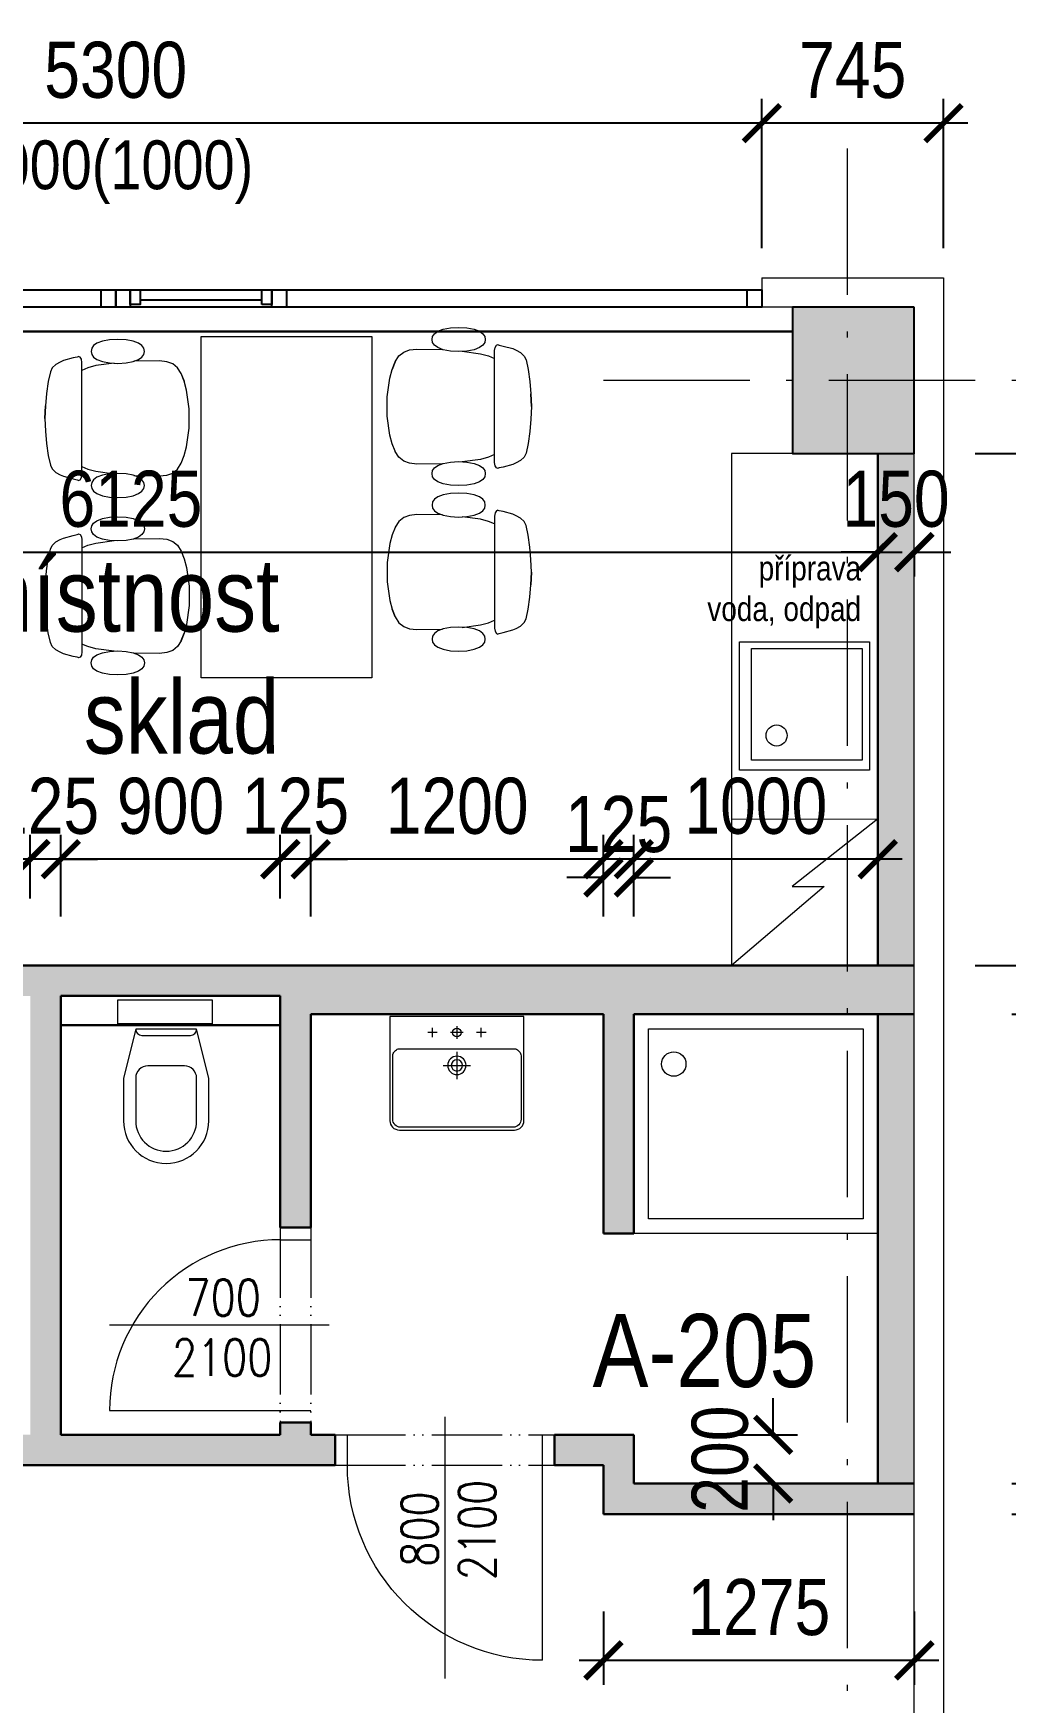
# Model space of a CAD drawing. Header units: millimetres. Extents: x 325046 to 1268204, y 1875583 to 2761998.
# Drawn here: x 1105972 to 1109959, y 2585519 to 2592365 of the extents above; entities that cross this region are included whole.
import ezdxf

# ---------------------------------------------------------------- set-up
doc = ezdxf.new("R2010")
doc.units = ezdxf.units.MM
doc.header["$LTSCALE"] = 100
doc.header["$PDMODE"] = 65
doc.linetypes.add('ACAD_ISO05W100', pattern=[33, 24, -3, 0, -3, 0, -3])
doc.linetypes.add('ACAD_ISO10W100', pattern=[18.5, 12, -3, 0.5, -3])
for name, color, linetype, lineweight, true_color in [('DVEŘE - POPIS', 7, 'Continuous', 5, 0x008a22), ('INTERIÉR', 7, 'Continuous', 5, 0xa65930), ('otvory', 7, 'Continuous', 20, 0xb30000), ('PŘÍČKY - SDK', 7, 'Continuous', 30, 0x6a1174), ('SANITA  - NOVÁ', 7, 'Continuous', 13, 0x3f3fde)]:
    doc.layers.add(name, color=color, linetype=linetype, lineweight=lineweight, true_color=true_color)
for name, color, linetype in [('FASÁDY - okna - PŮDORYS', 8, 'Continuous'), ('kóty 100', 5, 'Continuous'), ('OKNA - RASTR', 5, 'Continuous'), ('ČÍSLO MÍSTNOSTI', 4, 'Continuous'), ('ŽB- SLOUPY', 3, 'Continuous')]:
    doc.layers.add(name, color=color, linetype=linetype)
for name, color, linetype, lineweight in [('Objekty - osy', 5, 'ACAD_ISO10W100', 20), ('OBVODOVÝ PLÁŠŤ', 2, 'Continuous', 9), ('ŽB - Šraf-prefa', 253, 'Continuous', 13)]:
    doc.layers.add(name, color=color, linetype=linetype, lineweight=lineweight)
doc.layers.add('POPIS MÍSTNOSTÍ', color=7, linetype='Continuous', true_color=0x072bf2)
doc.layers.add('ŠRAF - SDK', color=7, linetype='Continuous', true_color=0xfbe0ee)
doc.styles.add('ARIAL NARROW', font='ARIALN.TTF')
doc.styles.add('FSIMPLEX', font='simplex.shx')
doc.dimstyles.new('100', dxfattribs={"dimscale": 100, "dimtxt": 2.3, "dimasz": 1.5, "dimexe": 1, "dimexo": 4, "dimgap": 1, "dimtad": 1, "dimdec": 0, "dimzin": 0, "dimdsep": 46, "dimtxsty": 'ARIAL NARROW', "dimblk": 'ARCHTICK', "dimcen": 4, "dimdle": 1, "dimclrd": 256, "dimclre": 256, "dimclrt": 7, "dimadec": 0, "dimazin": 0, "dimtfac": 1, "dimtdec": 0, "dimtix": 1, "dimtofl": 0, "dimtmove": 0, "dimatfit": 2, "dimldrblk": 'OBLIQUE', "dimfxl": 1, "dimtolj": 1, "dimtzin": 0, "dimlwd": -1, "dimlwe": -1, "dimarcsym": 1})

# ---------------------------------------------------------------- blocks, each defined once
blk = doc.blocks.new('VI_2D_01_XX__FCPLA1112701903018')
for p, q in [((0.1136, 0.2183), (0.1041, 0.2015)), ((0.1282, 0.2336), (0.1136, 0.2183)), ((0.1439, 0.2413), (0.1282, 0.2336)), ((0.1839, 0.2504), (0.1439, 0.2413)), ((0.2327, 0.2571), (0.1839, 0.2504)), ((0.2834, 0.2611), (0.2327, 0.2571)), ((0.3354, 0.2637), (0.2834, 0.2611)), ((0.3354, 0.2638), (0.2838, 0.2612)), ((0.3354, 0.2637), (0.2838, 0.2612)), ((0.387, 0.2612), (0.3354, 0.2638)), ((0.3354, 0.2638), (0.3873, 0.2611)), ((0.3873, 0.2611), (0.3354, 0.2637)), ((0.4381, 0.2571), (0.387, 0.2612)), ((0.4381, 0.2571), (0.3873, 0.2611)), ((0.4869, 0.2504), (0.4381, 0.2571)), ((0.5268, 0.2413), (0.4869, 0.2504)), ((0.5425, 0.2336), (0.5268, 0.2413)), ((0.5572, 0.2183), (0.5425, 0.2336)), ((0.5666, 0.2015), (0.5572, 0.2183)), ((0.0874, 0.1476), (0.084, 0.1311)), ((0.098, 0.1871), (0.0874, 0.1476)), ((0.1041, 0.2015), (0.098, 0.1871)), ((0.5728, 0.1871), (0.5666, 0.2015)), ((0.5834, 0.1476), (0.5728, 0.1871)), ((0.5867, 0.1311), (0.5834, 0.1476)), ((0.0478, 0.0718), (0.0366, 0.0643)), ((0.0604, 0.0743), (0.0478, 0.0718)), ((0.073, 0.0718), (0.0604, 0.0743)), ((0.0842, 0.0643), (0.073, 0.0718)), ((0.0825, 0.1277), (0.0813, 0.1263)), ((0.0813, 0.1263), (0.0839, 0.1197)), ((0.084, 0.1311), (0.0825, 0.1277)), ((0.0839, 0.1197), (0.0929, 0.1143)), ((0.0929, 0.1143), (0.1053, 0.1118)), ((0.1053, 0.1118), (0.1842, 0.1118)), ((0.1273, 0.0879), (0.1188, 0.0548)), ((0.1381, 0.1118), (0.1273, 0.0879)), ((0.1842, 0.1118), (0.2328, 0.1118)), ((0.2328, 0.1118), (0.2838, 0.1118)), ((0.2838, 0.1118), (0.3354, 0.1118)), ((0.3354, 0.1118), (0.3869, 0.1118)), ((0.3869, 0.1118), (0.438, 0.1118)), ((0.438, 0.1118), (0.4865, 0.1118)), ((0.4865, 0.1118), (0.5654, 0.1118)), ((0.5435, 0.0879), (0.5327, 0.1118)), ((0.5519, 0.0548), (0.5435, 0.0879)), ((0.5654, 0.1118), (0.5779, 0.1143)), ((0.5779, 0.1143), (0.5868, 0.1197)), ((0.5978, 0.0718), (0.5866, 0.0643)), ((0.5882, 0.1277), (0.5867, 0.1311)), ((0.5868, 0.1197), (0.5895, 0.1263)), ((0.5895, 0.1263), (0.5882, 0.1277)), ((0.6104, 0.0743), (0.5978, 0.0718)), ((0.623, 0.0718), (0.6104, 0.0743)), ((0.6342, 0.0643), (0.623, 0.0718)), ((0.0186, 0.028), (0.013, -0.0009)), ((0.0269, 0.0502), (0.0186, 0.028)), ((0.0366, 0.0643), (0.0269, 0.0502)), ((0.0939, 0.0502), (0.0842, 0.0643)), ((0.1021, 0.028), (0.0939, 0.0502)), ((0.1078, -0.0009), (0.1021, 0.028)), ((0.1188, 0.0548), (0.1088, -0.0206)), ((0.5619, -0.0206), (0.5519, 0.0548)), ((0.5686, 0.028), (0.563, -0.0009)), ((0.5769, 0.0502), (0.5686, 0.028)), ((0.5866, 0.0643), (0.5769, 0.0502)), ((0.6439, 0.0502), (0.6342, 0.0643)), ((0.6521, 0.028), (0.6439, 0.0502)), ((0.6578, -0.0009), (0.6521, 0.028)), ((0.013, -0.0009), (0.0111, -0.035)), ((0.0111, -0.035), (0.013, -0.069)), ((0.1096, -0.035), (0.1078, -0.0009)), ((0.1078, -0.069), (0.1096, -0.035)), ((0.563, -0.0009), (0.5611, -0.035)), ((0.5611, -0.035), (0.563, -0.069)), ((0.6596, -0.035), (0.6578, -0.0009)), ((0.6578, -0.069), (0.6596, -0.035)), ((0.013, -0.069), (0.0186, -0.0979)), ((0.0186, -0.0979), (0.0269, -0.1201)), ((0.0269, -0.1201), (0.0366, -0.1342)), ((0.0366, -0.1342), (0.0478, -0.1417)), ((0.073, -0.1417), (0.0842, -0.1342)), ((0.0842, -0.1342), (0.0939, -0.1201)), ((0.0939, -0.1201), (0.1021, -0.0979)), ((0.1011, -0.1007), (0.0994, -0.2065)), ((0.1021, -0.0979), (0.1078, -0.069)), ((0.563, -0.069), (0.5686, -0.0979)), ((0.5686, -0.0979), (0.5769, -0.1201)), ((0.5713, -0.2065), (0.5697, -0.1007)), ((0.5769, -0.1201), (0.5866, -0.1342)), ((0.5866, -0.1342), (0.5978, -0.1417)), ((0.623, -0.1417), (0.6342, -0.1342)), ((0.6342, -0.1342), (0.6439, -0.1201)), ((0.6439, -0.1201), (0.6521, -0.0979)), ((0.6521, -0.0979), (0.6578, -0.069)), ((0.0478, -0.1417), (0.0604, -0.1442)), ((0.0604, -0.1442), (0.073, -0.1417)), ((0.5978, -0.1417), (0.6104, -0.1442)), ((0.6104, -0.1442), (0.623, -0.1417)), ((0.0994, -0.2065), (0.0994, -0.2064)), ((0.0994, -0.2065), (0.103, -0.2362)), ((0.0994, -0.2065), (0.103, -0.2361)), ((0.103, -0.2361), (0.1116, -0.2602)), ((0.103, -0.2361), (0.103, -0.2361)), ((0.103, -0.2361), (0.103, -0.2361)), ((0.103, -0.2362), (0.1116, -0.2602)), ((0.1116, -0.2602), (0.1273, -0.2796)), ((0.1116, -0.2602), (0.1273, -0.2796)), ((0.5435, -0.2796), (0.5591, -0.2602)), ((0.5435, -0.2796), (0.5591, -0.2602)), ((0.5591, -0.2602), (0.5678, -0.2361)), ((0.5591, -0.2602), (0.5678, -0.2362)), ((0.5591, -0.2602), (0.5591, -0.2602)), ((0.5678, -0.2362), (0.5713, -0.2065)), ((0.5678, -0.2361), (0.5713, -0.2065)), ((0.1273, -0.2796), (0.1516, -0.2952)), ((0.1273, -0.2796), (0.1516, -0.2952)), ((0.1516, -0.2952), (0.1516, -0.2952)), ((0.1516, -0.2952), (0.1521, -0.2954)), ((0.1521, -0.2954), (0.1831, -0.308)), ((0.1831, -0.308), (0.2187, -0.3175)), ((0.2187, -0.3175), (0.296, -0.3281)), ((0.296, -0.3281), (0.3747, -0.3281)), ((0.3747, -0.3281), (0.452, -0.3175)), ((0.452, -0.3175), (0.4877, -0.308)), ((0.4877, -0.308), (0.5191, -0.2952)), ((0.5186, -0.2954), (0.4877, -0.308)), ((0.5186, -0.2954), (0.5191, -0.2952)), ((0.5191, -0.2952), (0.5435, -0.2796)), ((0.5191, -0.2952), (0.5435, -0.2796))]:
    blk.add_line(p, q)
blk = doc.blocks.new('A$C2DFD14CC')
at = {"layer": 'otvory', "linetype": 'ACAD_ISO05W100', "ltscale": 0.12}
for p, q in [((75, 0), (75, 800)), ((200, 0), (200, 800))]:
    blk.add_line(p, q, dxfattribs=at)
at = {"layer": 'otvory'}
for p, q in [((900, 750), (75, 750)), ((200, 50), (75, 50))]:
    blk.add_line(p, q, dxfattribs=at)
at = {"layer": 'otvory', "ltscale": 2, "transparency": 33554687}
blk.add_line((0, 400), (900, 400), dxfattribs=at)
blk.add_arc((200, 750), 700, 270, 0, dxfattribs=at)
blk = doc.blocks.new('A$C32F32A5B')
at = {"layer": 'SANITA  - NOVÁ', "ltscale": 2, "transparency": 33554687}
for p, q in [((0, 0), (0, 98.3)), ((0, 98.3), (386.6, 98.3)), ((386.6, 98.3), (386.6, 0)), ((386.6, 0), (0, 0))]:
    blk.add_line(p, q, dxfattribs=at)
for points in [[(313.1, 120.8), (363.1, 320.8), (363.1, 495.8, 1), (13.1, 495.8), (13.1, 320.8), (63.1, 120.8)], [(113.1, 270.8), (263.1, 270.8, 0.41), (313.1, 320.8), (313.1, 495.8, 1), (63.1, 495.8), (63.1, 320.8, 0.41), (113.1, 270.8)], [(63.1, 120.8), (313.1, 120.8, 0.41), (288.1, 145.8), (88.1, 145.8, 0.41), (63.1, 120.8)]]:
    blk.add_lwpolyline(points, format="xyb", dxfattribs=at)
blk = doc.blocks.new('umyvadlo')
for points in [[(-80.5, -65), (-100, -65), (-119.5, -65)], [(-100, -84.5), (-100, -65), (-100, -45.5)], [(26.2, -65), (-26.2, -65)], [(0, -38.8), (0, -91.2)], [(119.5, -65), (100, -65), (80.5, -65)], [(100, -84.5), (100, -65), (100, -45.5)], [(-56.2, -200), (56.2, -200)], [(0, -143.8), (0, -256.2)]]:
    blk.add_lwpolyline(points)
for points in [[(275, 0), (275, 0), (-275, 0), (-275, 0)], [(-275, 0), (-275, 0), (-275, -418.8), (-275, -418.8)], [(275, -418.8), (275, -418.8), (275, 0), (275, 0)], [(-275, -418.8), (-275, -418.8), (-275, -427.1), (-275, -427.1)], [(-275, -427.1), (-274.5, -436.8), (-270.6, -446.1), (-263.9, -453.1)], [(-263.9, -453.1), (-256.6, -460.7), (-246.3, -465), (-235.7, -465)], [(-235.7, -465), (-235.7, -465), (0, -465), (0, -465)], [(0, -465), (0, -465), (235.7, -465), (235.7, -465)], [(235.7, -465), (246.2, -465), (256.6, -460.7), (263.9, -453.1)], [(263.9, -453.1), (270.6, -446.1), (274.5, -436.8), (275, -427.1)], [(275, -427.1), (275, -427.1), (275, -418.8), (275, -418.8)]]:
    blk.add_open_spline(points, degree=3)
for points, knots in [([(17.5, -65), (17.5, -55.3), (9.7, -47.5), (0, -47.5), (-9.7, -47.5), (-17.5, -55.3), (-17.5, -65), (-17.5, -74.7), (-9.7, -82.5), (0, -82.5), (9.7, -82.5), (17.5, -74.7), (17.5, -65)], [0, 0, 0, 0, 1, 1, 1, 2, 2, 2, 3, 3, 3, 4, 4, 4, 4]), ([(0, -453.3), (0, -453.3), (231, -453.3), (231, -453.3), (248.9, -453.3), (263.3, -438.4), (263.3, -420.6), (263.3, -420.6), (263.3, -170.8), (263.3, -170.8), (263.3, -170.8), (263.3, -164.8), (263.3, -164.8), (263.3, -158.4), (262.3, -152.5), (259, -147), (256.3, -142.6), (252.5, -138.7), (248.1, -135.9), (243.2, -132.8), (237.7, -131.5), (231.9, -131.4), (231.9, -131.4), (231.9, -131.4), (231.9, -131.4), (231.9, -131.4), (0, -131.4), (0, -131.4), (0, -131.4), (0, -131.4), (0, -131.4), (0, -131.4), (-231.9, -131.4), (-231.9, -131.4), (-231.9, -131.4), (-231.9, -131.4), (-231.9, -131.4), (-237.7, -131.5), (-243.2, -132.8), (-248.1, -135.9), (-252.5, -138.7), (-256.3, -142.6), (-259, -147), (-262.3, -152.5), (-263.3, -158.4), (-263.3, -164.8), (-263.3, -164.8), (-263.3, -170.8), (-263.3, -170.8), (-263.3, -170.8), (-263.3, -420.6), (-263.3, -420.6), (-263.3, -438.4), (-248.9, -453.3), (-231, -453.3), (-231, -453.3), (0, -453.3), (0, -453.3)], [0, 0, 0, 0, 1, 1, 1, 2, 2, 2, 3, 3, 3, 4, 4, 4, 5, 5, 5, 6, 6, 6, 7, 7, 7, 8, 8, 8, 9, 9, 9, 10, 10, 10, 11, 11, 11, 12, 12, 12, 13, 13, 13, 14, 14, 14, 15, 15, 15, 16, 16, 16, 17, 17, 17, 18, 18, 18, 19, 19, 19, 19]), ([(-37.5, -200), (-37.5, -179.3), (-20.7, -162.5), (0, -162.5), (20.7, -162.5), (37.5, -179.3), (37.5, -200), (37.5, -220.7), (20.7, -237.5), (0, -237.5), (-20.7, -237.5), (-37.5, -220.7), (-37.5, -200)], [0, 0, 0, 0, 1, 1, 1, 2, 2, 2, 3, 3, 3, 4, 4, 4, 4]), ([(-23, -200), (-23, -187.3), (-12.7, -177), (0, -177), (12.7, -177), (23, -187.3), (23, -200), (23, -212.7), (12.7, -223), (0, -223), (-12.7, -223), (-23, -212.7), (-23, -200)], [0, 0, 0, 0, 1, 1, 1, 2, 2, 2, 3, 3, 3, 4, 4, 4, 4])]:
    blk.add_open_spline(points, degree=3, knots=knots)
blk = doc.blocks.new('A$C2DA8013F')
at = {"layer": 'otvory', "linetype": 'ACAD_ISO05W100', "ltscale": 0.12}
for p, q in [((874.6, 0), (874.6, 900)), ((999.6, 0), (999.6, 900))]:
    blk.add_line(p, q, dxfattribs=at)
at = {"layer": 'otvory'}
for p, q in [((74.6, 850), (999.6, 850)), ((874.6, 50), (999.6, 50))]:
    blk.add_line(p, q, dxfattribs=at)
at = {"layer": 'otvory', "ltscale": 2, "transparency": 33554687}
blk.add_line((1073.7, 450), (0, 450), dxfattribs=at)
blk.add_arc((874.6, 850), 800, 180, 270, dxfattribs=at)
blk = doc.blocks.new('_ARCHTICK')
at = {"color": 0, "linetype": 'ByBlock', "const_width": 0.15}
blk.add_lwpolyline([(-0.5, -0.5), (0.5, 0.5)], dxfattribs=at)
blk = doc.blocks.new('*D246')
at = {"layer": 'Defpoints', "color": 0, "transparency": 16777216}
for p in [(1108959.2, 2591996.8), (1108959.2, 2591084), (1109704.2, 2591084)]:
    blk.add_point(p, dxfattribs=at)
at = {"layer": 'kóty 100', "transparency": 16777216}
for p, q in [((1108959.2, 2591484), (1108959.2, 2592096.8)), ((1109704.2, 2591484), (1109704.2, 2592096.8)), ((1109804.2, 2591996.8), (1108859.2, 2591996.8))]:
    blk.add_line(p, q, dxfattribs=at)
at = {"layer": 'kóty 100', "transparency": 16777216, "xscale": 150, "yscale": 150, "zscale": 150, "rotation": 180}
blk.add_blockref('_ARCHTICK', (1108959.2, 2591996.8), dxfattribs=at)
at = {"layer": 'kóty 100', "transparency": 16777216, "xscale": 150, "yscale": 150, "zscale": 150}
blk.add_blockref('_ARCHTICK', (1109704.2, 2591996.8), dxfattribs=at)
at = {"layer": 'kóty 100', "color": 7, "transparency": 16777216, "insert": (1109331.7, 2592213.7), "char_height": 230, "attachment_point": 5, "style": 'ARIAL NARROW'}
blk.add_mtext('\\A1;745', dxfattribs=at)
blk = doc.blocks.new('_Oblique')
at = {"color": 0, "lineweight": -2}
blk.add_line((-0.5, -0.5), (0.5, 0.5), dxfattribs=at)
blk = doc.blocks.new('*D247')
at = {"layer": 'Defpoints', "color": 0, "transparency": 16777216}
for p in [(1103659.2, 2591996.8), (1103659.2, 2591084), (1108959.2, 2591084)]:
    blk.add_point(p, dxfattribs=at)
at = {"layer": 'kóty 100', "transparency": 16777216}
for p, q in [((1103659.2, 2591484), (1103659.2, 2592096.8)), ((1108959.2, 2591484), (1108959.2, 2592096.8)), ((1109059.2, 2591996.8), (1103559.2, 2591996.8))]:
    blk.add_line(p, q, dxfattribs=at)
at = {"layer": 'kóty 100', "transparency": 16777216, "xscale": 150, "yscale": 150, "zscale": 150, "rotation": 180}
blk.add_blockref('_ARCHTICK', (1103659.2, 2591996.8), dxfattribs=at)
at = {"layer": 'kóty 100', "transparency": 16777216, "xscale": 150, "yscale": 150, "zscale": 150}
blk.add_blockref('_ARCHTICK', (1108959.2, 2591996.8), dxfattribs=at)
at = {"layer": 'kóty 100', "color": 7, "transparency": 16777216, "insert": (1106309.2, 2592214.2), "char_height": 230, "attachment_point": 5, "style": 'ARIAL NARROW'}
blk.add_mtext('\\A1;5300', dxfattribs=at)
blk = doc.blocks.new('*D385')
at = {"layer": 'Defpoints', "color": 0, "transparency": 16777216}
for p in [(1108434.2, 2588978.3), (1109434.2, 2588542.7), (1108434.2, 2588342.7)]:
    blk.add_point(p, dxfattribs=at)
at = {"layer": 'kóty 100', "transparency": 16777216}
for p, q in [((1108434.2, 2588742.7), (1108434.2, 2589078.3)), ((1109434.2, 2588942.7), (1109434.2, 2589078.3)), ((1109534.2, 2588978.3), (1108334.2, 2588978.3))]:
    blk.add_line(p, q, dxfattribs=at)
at = {"layer": 'kóty 100', "transparency": 16777216, "xscale": 150, "yscale": 150, "zscale": 150, "rotation": 180}
blk.add_blockref('_ARCHTICK', (1108434.2, 2588978.3), dxfattribs=at)
at = {"layer": 'kóty 100', "transparency": 16777216, "xscale": 150, "yscale": 150, "zscale": 150}
blk.add_blockref('_ARCHTICK', (1109434.2, 2588978.3), dxfattribs=at)
at = {"layer": 'kóty 100', "color": 7, "transparency": 16777216, "insert": (1108934.2, 2589195.8), "char_height": 230, "attachment_point": 5, "style": 'ARIAL NARROW'}
blk.add_mtext('\\A1;1000', dxfattribs=at)
blk = doc.blocks.new('*D386')
at = {"layer": 'Defpoints', "color": 0, "transparency": 16777216}
for p in [(1108309.2, 2588903.3), (1108309.2, 2588342.7), (1108434.2, 2588342.7)]:
    blk.add_point(p, dxfattribs=at)
at = {"layer": 'kóty 100', "transparency": 16777216}
for p, q in [((1108309.2, 2588742.7), (1108309.2, 2589003.3)), ((1108434.2, 2588742.7), (1108434.2, 2589003.3)), ((1108309.2, 2588903.3), (1108159.2, 2588903.3)), ((1108434.2, 2588903.3), (1108584.2, 2588903.3))]:
    blk.add_line(p, q, dxfattribs=at)
at = {"layer": 'kóty 100', "transparency": 16777216, "xscale": 150, "yscale": 150, "zscale": 150}
blk.add_blockref('_ARCHTICK', (1108309.2, 2588903.3), dxfattribs=at)
at = {"layer": 'kóty 100', "transparency": 16777216, "xscale": 150, "yscale": 150, "zscale": 150, "rotation": 180}
blk.add_blockref('_ARCHTICK', (1108434.2, 2588903.3), dxfattribs=at)
at = {"layer": 'kóty 100', "color": 7, "transparency": 16777216, "insert": (1108371.7, 2589120.8), "char_height": 230, "attachment_point": 5, "style": 'ARIAL NARROW'}
blk.add_mtext('\\A1;125', dxfattribs=at)
blk = doc.blocks.new('*D387')
at = {"layer": 'Defpoints', "color": 0, "transparency": 16777216}
for p in [(1107109.2, 2588978.3), (1107109.2, 2588342.7), (1108309.2, 2588342.7)]:
    blk.add_point(p, dxfattribs=at)
at = {"layer": 'kóty 100', "transparency": 16777216}
for p, q in [((1107109.2, 2588742.7), (1107109.2, 2589078.3)), ((1108309.2, 2588742.7), (1108309.2, 2589078.3)), ((1108409.2, 2588978.3), (1107009.2, 2588978.3))]:
    blk.add_line(p, q, dxfattribs=at)
at = {"layer": 'kóty 100', "transparency": 16777216, "xscale": 150, "yscale": 150, "zscale": 150, "rotation": 180}
blk.add_blockref('_ARCHTICK', (1107109.2, 2588978.3), dxfattribs=at)
at = {"layer": 'kóty 100', "transparency": 16777216, "xscale": 150, "yscale": 150, "zscale": 150}
blk.add_blockref('_ARCHTICK', (1108309.2, 2588978.3), dxfattribs=at)
at = {"layer": 'kóty 100', "color": 7, "transparency": 16777216, "insert": (1107709.2, 2589195.8), "char_height": 230, "attachment_point": 5, "style": 'ARIAL NARROW'}
blk.add_mtext('\\A1;1200', dxfattribs=at)
blk = doc.blocks.new('*D388')
at = {"layer": 'Defpoints', "color": 0, "transparency": 16777216}
for p in [(1106984.2, 2588978.3), (1106984.2, 2588417.7), (1107109.2, 2588342.7)]:
    blk.add_point(p, dxfattribs=at)
at = {"layer": 'kóty 100', "transparency": 16777216}
for p, q in [((1106984.2, 2588817.7), (1106984.2, 2589078.3)), ((1107109.2, 2588742.7), (1107109.2, 2589078.3)), ((1106984.2, 2588978.3), (1106834.2, 2588978.3)), ((1107109.2, 2588978.3), (1107259.2, 2588978.3))]:
    blk.add_line(p, q, dxfattribs=at)
at = {"layer": 'kóty 100', "transparency": 16777216, "xscale": 150, "yscale": 150, "zscale": 150}
blk.add_blockref('_ARCHTICK', (1106984.2, 2588978.3), dxfattribs=at)
at = {"layer": 'kóty 100', "transparency": 16777216, "xscale": 150, "yscale": 150, "zscale": 150, "rotation": 180}
blk.add_blockref('_ARCHTICK', (1107109.2, 2588978.3), dxfattribs=at)
at = {"layer": 'kóty 100', "color": 7, "transparency": 16777216, "insert": (1107046.7, 2589195.8), "char_height": 230, "attachment_point": 5, "style": 'ARIAL NARROW'}
blk.add_mtext('\\A1;125', dxfattribs=at)
blk = doc.blocks.new('*D389')
at = {"layer": 'Defpoints', "color": 0, "transparency": 16777216}
for p in [(1106084.2, 2588978.3), (1106084.2, 2588417.7), (1106984.2, 2588417.7)]:
    blk.add_point(p, dxfattribs=at)
at = {"layer": 'kóty 100', "transparency": 16777216}
for p, q in [((1106084.2, 2588817.7), (1106084.2, 2589078.3)), ((1106984.2, 2588817.7), (1106984.2, 2589078.3)), ((1107084.2, 2588978.3), (1105984.2, 2588978.3))]:
    blk.add_line(p, q, dxfattribs=at)
at = {"layer": 'kóty 100', "transparency": 16777216, "xscale": 150, "yscale": 150, "zscale": 150, "rotation": 180}
blk.add_blockref('_ARCHTICK', (1106084.2, 2588978.3), dxfattribs=at)
at = {"layer": 'kóty 100', "transparency": 16777216, "xscale": 150, "yscale": 150, "zscale": 150}
blk.add_blockref('_ARCHTICK', (1106984.2, 2588978.3), dxfattribs=at)
at = {"layer": 'kóty 100', "color": 7, "transparency": 16777216, "insert": (1106534.2, 2589195.8), "char_height": 230, "attachment_point": 5, "style": 'ARIAL NARROW'}
blk.add_mtext('\\A1;900', dxfattribs=at)
blk = doc.blocks.new('*D390')
at = {"layer": 'Defpoints', "color": 0, "transparency": 16777216}
for p in [(1103259.2, 2588978.3), (1103259.2, 2588417.7), (1105959.2, 2588417.7)]:
    blk.add_point(p, dxfattribs=at)
at = {"layer": 'kóty 100', "transparency": 16777216}
for p, q in [((1103259.2, 2588817.7), (1103259.2, 2589078.3)), ((1105959.2, 2588817.7), (1105959.2, 2589078.3)), ((1106059.2, 2588978.3), (1103159.2, 2588978.3))]:
    blk.add_line(p, q, dxfattribs=at)
at = {"layer": 'kóty 100', "transparency": 16777216, "xscale": 150, "yscale": 150, "zscale": 150, "rotation": 180}
blk.add_blockref('_ARCHTICK', (1103259.2, 2588978.3), dxfattribs=at)
at = {"layer": 'kóty 100', "transparency": 16777216, "xscale": 150, "yscale": 150, "zscale": 150}
blk.add_blockref('_ARCHTICK', (1105959.2, 2588978.3), dxfattribs=at)
at = {"layer": 'kóty 100', "color": 7, "transparency": 16777216, "insert": (1104609.2, 2589195.8), "char_height": 230, "attachment_point": 5, "style": 'ARIAL NARROW'}
blk.add_mtext('\\A1;2700', dxfattribs=at)
blk = doc.blocks.new('*D392')
at = {"layer": 'Defpoints', "color": 0, "transparency": 16777216}
for p in [(1103309.2, 2590642.7), (1109434.2, 2590642.7), (1109434.2, 2590237.6)]:
    blk.add_point(p, dxfattribs=at)
at = {"layer": 'kóty 100', "transparency": 16777216}
for p, q in [((1103209.2, 2590237.6), (1109534.2, 2590237.6)), ((1103309.2, 2590242.7), (1103309.2, 2590137.6)), ((1109434.2, 2590242.7), (1109434.2, 2590137.6))]:
    blk.add_line(p, q, dxfattribs=at)
at = {"layer": 'kóty 100', "transparency": 16777216, "xscale": 150, "yscale": 150, "zscale": 150, "rotation": 180}
blk.add_blockref('_ARCHTICK', (1103309.2, 2590237.6), dxfattribs=at)
at = {"layer": 'kóty 100', "transparency": 16777216, "xscale": 150, "yscale": 150, "zscale": 150}
blk.add_blockref('_ARCHTICK', (1109434.2, 2590237.6), dxfattribs=at)
at = {"layer": 'kóty 100', "color": 7, "transparency": 16777216, "insert": (1106371.7, 2590455), "char_height": 230, "attachment_point": 5, "style": 'ARIAL NARROW'}
blk.add_mtext('\\A1;6125', dxfattribs=at)
blk = doc.blocks.new('*D393')
at = {"layer": 'Defpoints', "color": 0, "transparency": 16777216}
for p in [(1109434.2, 2590642.7), (1109584.2, 2590642.7), (1109584.2, 2590237.6)]:
    blk.add_point(p, dxfattribs=at)
at = {"layer": 'kóty 100', "transparency": 16777216}
for p, q in [((1109434.2, 2590237.6), (1109284.2, 2590237.6)), ((1109434.2, 2590242.7), (1109434.2, 2590137.6)), ((1109584.2, 2590242.7), (1109584.2, 2590137.6)), ((1109584.2, 2590237.6), (1109734.2, 2590237.6))]:
    blk.add_line(p, q, dxfattribs=at)
at = {"layer": 'kóty 100', "transparency": 16777216, "xscale": 150, "yscale": 150, "zscale": 150}
blk.add_blockref('_ARCHTICK', (1109434.2, 2590237.6), dxfattribs=at)
at = {"layer": 'kóty 100', "transparency": 16777216, "xscale": 150, "yscale": 150, "zscale": 150, "rotation": 180}
blk.add_blockref('_ARCHTICK', (1109584.2, 2590237.6), dxfattribs=at)
at = {"layer": 'kóty 100', "color": 7, "transparency": 16777216, "insert": (1109509.2, 2590455), "char_height": 230, "attachment_point": 5, "style": 'ARIAL NARROW'}
blk.add_mtext('\\A1;150', dxfattribs=at)
blk = doc.blocks.new('*D251')
at = {"layer": 'Defpoints', "color": 0, "transparency": 16777216}
for p in [(1105959.2, 2588978.3), (1105959.2, 2588417.7), (1106084.2, 2588342.7)]:
    blk.add_point(p, dxfattribs=at)
at = {"layer": 'kóty 100', "transparency": 16777216}
for p, q in [((1105959.2, 2588817.7), (1105959.2, 2589078.3)), ((1106084.2, 2588742.7), (1106084.2, 2589078.3)), ((1105959.2, 2588978.3), (1105809.2, 2588978.3)), ((1106084.2, 2588978.3), (1106234.2, 2588978.3))]:
    blk.add_line(p, q, dxfattribs=at)
at = {"layer": 'kóty 100', "transparency": 16777216, "xscale": 150, "yscale": 150, "zscale": 150}
blk.add_blockref('_ARCHTICK', (1105959.2, 2588978.3), dxfattribs=at)
at = {"layer": 'kóty 100', "transparency": 16777216, "xscale": 150, "yscale": 150, "zscale": 150, "rotation": 180}
blk.add_blockref('_ARCHTICK', (1106084.2, 2588978.3), dxfattribs=at)
at = {"layer": 'kóty 100', "color": 7, "transparency": 16777216, "insert": (1106021.7, 2589195.8), "char_height": 230, "attachment_point": 5, "style": 'ARIAL NARROW'}
blk.add_mtext('\\A1;125', dxfattribs=at)
blk = doc.blocks.new('*D394')
at = {"layer": 'Defpoints', "color": 0, "transparency": 16777216}
for p in [(1109434.2, 2590642.7), (1109434.2, 2588542.7), (1110661.8, 2588542.7)]:
    blk.add_point(p, dxfattribs=at)
at = {"layer": 'kóty 100', "transparency": 16777216}
for p, q in [((1110661.8, 2590742.7), (1110661.8, 2588442.7)), ((1109834.2, 2590642.7), (1110761.8, 2590642.7)), ((1109834.2, 2588542.7), (1110761.8, 2588542.7))]:
    blk.add_line(p, q, dxfattribs=at)
at = {"layer": 'kóty 100', "transparency": 16777216, "xscale": 150, "yscale": 150, "zscale": 150}
for p, rotation in [((1110661.8, 2590642.7), 90), ((1110661.8, 2588542.7), 270)]:
    blk.add_blockref('_ARCHTICK', p, dxfattribs=dict(at, rotation=rotation))
at = {"layer": 'kóty 100', "color": 7, "transparency": 16777216, "insert": (1110444.4, 2589592.7), "char_height": 230, "attachment_point": 5, "rotation": 90, "style": 'ARIAL NARROW'}
blk.add_mtext('\\A1;2100', dxfattribs=at)
blk = doc.blocks.new('*D395')
at = {"layer": 'Defpoints', "color": 0, "transparency": 16777216}
for p in [(1109434.2, 2588542.7), (1109584.2, 2588342.7), (1110661.8, 2588342.7)]:
    blk.add_point(p, dxfattribs=at)
at = {"layer": 'kóty 100', "transparency": 16777216}
for p, q in [((1110661.8, 2588542.7), (1110661.8, 2588692.7)), ((1109834.2, 2588542.7), (1110761.8, 2588542.7)), ((1109984.2, 2588342.7), (1110761.8, 2588342.7)), ((1110661.8, 2588342.7), (1110661.8, 2588192.7))]:
    blk.add_line(p, q, dxfattribs=at)
at = {"layer": 'kóty 100', "transparency": 16777216, "xscale": 150, "yscale": 150, "zscale": 150}
for p, rotation in [((1110661.8, 2588542.7), 270), ((1110661.8, 2588342.7), 90)]:
    blk.add_blockref('_ARCHTICK', p, dxfattribs=dict(at, rotation=rotation))
at = {"layer": 'kóty 100', "color": 7, "transparency": 16777216, "insert": (1110444.4, 2588442.7), "char_height": 230, "attachment_point": 5, "rotation": 90, "style": 'ARIAL NARROW'}
blk.add_mtext('\\A1;200', dxfattribs=at)
blk = doc.blocks.new('*D396')
at = {"layer": 'Defpoints', "color": 0, "transparency": 16777216}
for p in [(1109584.2, 2588342.7), (1109584.2, 2586417.7), (1110661.8, 2586417.7)]:
    blk.add_point(p, dxfattribs=at)
at = {"layer": 'kóty 100', "transparency": 16777216}
for p, q in [((1110661.8, 2588442.7), (1110661.8, 2586317.7)), ((1109984.2, 2588342.7), (1110761.8, 2588342.7)), ((1109984.2, 2586417.7), (1110761.8, 2586417.7))]:
    blk.add_line(p, q, dxfattribs=at)
at = {"layer": 'kóty 100', "transparency": 16777216, "xscale": 150, "yscale": 150, "zscale": 150}
for p, rotation in [((1110661.8, 2588342.7), 90), ((1110661.8, 2586417.7), 270)]:
    blk.add_blockref('_ARCHTICK', p, dxfattribs=dict(at, rotation=rotation))
at = {"layer": 'kóty 100', "color": 7, "transparency": 16777216, "insert": (1110444.4, 2587380.2), "char_height": 230, "attachment_point": 5, "rotation": 90, "style": 'ARIAL NARROW'}
blk.add_mtext('\\A1;1925', dxfattribs=at)
blk = doc.blocks.new('*D397')
at = {"layer": 'Defpoints', "color": 0, "transparency": 16777216}
for p in [(1109584.2, 2586417.7), (1109584.2, 2586292.7), (1110661.8, 2586292.7)]:
    blk.add_point(p, dxfattribs=at)
at = {"layer": 'kóty 100', "transparency": 16777216}
for p, q in [((1110661.8, 2586417.7), (1110661.8, 2586567.7)), ((1109984.2, 2586417.7), (1110761.8, 2586417.7)), ((1109984.2, 2586292.7), (1110761.8, 2586292.7)), ((1110661.8, 2586292.7), (1110661.8, 2586142.7))]:
    blk.add_line(p, q, dxfattribs=at)
at = {"layer": 'kóty 100', "transparency": 16777216, "xscale": 150, "yscale": 150, "zscale": 150}
for p, rotation in [((1110661.8, 2586417.7), 270), ((1110661.8, 2586292.7), 90)]:
    blk.add_blockref('_ARCHTICK', p, dxfattribs=dict(at, rotation=rotation))
at = {"layer": 'kóty 100', "color": 7, "transparency": 16777216, "insert": (1110444.4, 2586355.2), "char_height": 230, "attachment_point": 5, "rotation": 90, "style": 'ARIAL NARROW'}
blk.add_mtext('\\A1;125', dxfattribs=at)
blk = doc.blocks.new('*D398')
at = {"layer": 'Defpoints', "color": 0, "transparency": 16777216}
for p in [(1109584.2, 2586292.7), (1109584.2, 2585092.7), (1110661.8, 2585092.7)]:
    blk.add_point(p, dxfattribs=at)
at = {"layer": 'kóty 100', "transparency": 16777216}
for p, q in [((1110661.8, 2586392.7), (1110661.8, 2584992.7)), ((1109984.2, 2586292.7), (1110761.8, 2586292.7)), ((1109984.2, 2585092.7), (1110761.8, 2585092.7))]:
    blk.add_line(p, q, dxfattribs=at)
at = {"layer": 'kóty 100', "transparency": 16777216, "xscale": 150, "yscale": 150, "zscale": 150}
for p, rotation in [((1110661.8, 2586292.7), 90), ((1110661.8, 2585092.7), 270)]:
    blk.add_blockref('_ARCHTICK', p, dxfattribs=dict(at, rotation=rotation))
at = {"layer": 'kóty 100', "color": 7, "transparency": 16777216, "insert": (1110444.4, 2585692.7), "char_height": 230, "attachment_point": 5, "rotation": 90, "style": 'ARIAL NARROW'}
blk.add_mtext('\\A1;1200', dxfattribs=at)
blk = doc.blocks.new('*D405')
at = {"layer": 'Defpoints', "color": 0, "transparency": 16777216}
for p in [(1108309.2, 2586292.7), (1109584.2, 2586292.7), (1108309.2, 2585692.1)]:
    blk.add_point(p, dxfattribs=at)
at = {"layer": 'kóty 100', "transparency": 16777216}
for p, q in [((1108309.2, 2585892.7), (1108309.2, 2585592.1)), ((1109584.2, 2585892.7), (1109584.2, 2585592.1)), ((1109684.2, 2585692.1), (1108209.2, 2585692.1))]:
    blk.add_line(p, q, dxfattribs=at)
at = {"layer": 'kóty 100', "transparency": 16777216, "xscale": 150, "yscale": 150, "zscale": 150, "rotation": 180}
blk.add_blockref('_ARCHTICK', (1108309.2, 2585692.1), dxfattribs=at)
at = {"layer": 'kóty 100', "transparency": 16777216, "xscale": 150, "yscale": 150, "zscale": 150}
blk.add_blockref('_ARCHTICK', (1109584.2, 2585692.1), dxfattribs=at)
at = {"layer": 'kóty 100', "color": 7, "transparency": 16777216, "insert": (1108946.7, 2585909.6), "char_height": 230, "attachment_point": 5, "style": 'ARIAL NARROW'}
blk.add_mtext('\\A1;1275', dxfattribs=at)
blk = doc.blocks.new('*D407')
at = {"layer": 'Defpoints', "color": 0, "transparency": 16777216}
for p in [(1108434.2, 2586617.7), (1108434.2, 2586417.7), (1109005.3, 2586417.7)]:
    blk.add_point(p, dxfattribs=at)
at = {"layer": 'kóty 100', "transparency": 16777216}
for p, q in [((1109005.3, 2586617.7), (1109005.3, 2586767.7)), ((1108834.2, 2586617.7), (1109105.3, 2586617.7)), ((1108834.2, 2586417.7), (1109105.3, 2586417.7)), ((1109005.3, 2586417.7), (1109005.3, 2586267.7))]:
    blk.add_line(p, q, dxfattribs=at)
at = {"layer": 'kóty 100', "transparency": 16777216, "xscale": 150, "yscale": 150, "zscale": 150}
for p, rotation in [((1109005.3, 2586617.7), 270), ((1109005.3, 2586417.7), 90)]:
    blk.add_blockref('_ARCHTICK', p, dxfattribs=dict(at, rotation=rotation))
at = {"layer": 'kóty 100', "color": 7, "transparency": 16777216, "insert": (1108787.9, 2586517.7), "char_height": 230, "attachment_point": 5, "rotation": 90, "style": 'ARIAL NARROW'}
blk.add_mtext('\\A1;200', dxfattribs=at)
blk = doc.blocks.new('A$C6A1E434B')
at = {"layer": 'FASÁDY - okna - PŮDORYS'}
blk.add_line((30, 2550), (30, 2050), dxfattribs=at)
for points in [[(10, 2590), (70, 2590), (70, 2550), (10, 2550)], [(10, 2050), (70, 2050), (70, 2010), (10, 2010)]]:
    blk.add_lwpolyline(points, close=True, dxfattribs=at)
at = {"layer": 'OKNA - RASTR'}
blk.add_lwpolyline([(0, 2650), (70, 2650), (70, 0), (0, 0), (0, 2650)], dxfattribs=at)
for points in [[(0, 2650), (70, 2650), (70, 2590), (0, 2590)], [(0, 2010), (70, 2010), (70, 1950), (0, 1950)], [(0, 60), (70, 60), (70, 0), (0, 0)]]:
    blk.add_lwpolyline(points, close=True, dxfattribs=at)

msp = doc.modelspace()

# ---------------------------------------------------------------- hatches: boundary and pattern name
at = {"layer": 'ŠRAF - SDK'}
h = msp.add_hatch(color=256, dxfattribs=at)
h.dxf.hatch_style = 1
h.paths.add_polyline_path([(1103259.2, 2590642.7), (1103109.2, 2590642.7), (1103109.2, 2589542.7), (1103259.2, 2589542.7)])
h.paths.add_polyline_path([(1109584.2, 2588542.7), (1103259.2, 2588542.7), (1103259.2, 2588642.7), (1103109.2, 2588642.7), (1103109.2, 2587617.7), (1103259.2, 2587617.7), (1103259.2, 2588417.7), (1105959.2, 2588417.7), (1105959.2, 2586617.7), (1103259.2, 2586617.7), (1103259.2, 2586717.7), (1103109.2, 2586717.7), (1103109.2, 2586392.7), (1103259.2, 2586392.7), (1103259.2, 2586492.7), (1107209.2, 2586492.7), (1107209.2, 2586617.7), (1107109.2, 2586617.7), (1107109.2, 2586667.7), (1106984.2, 2586667.7), (1106984.2, 2586617.7), (1106084.2, 2586617.7), (1106084.2, 2588417.7), (1106984.2, 2588417.7), (1106984.2, 2587467.7), (1107109.2, 2587467.7), (1107109.2, 2588342.7), (1108309.2, 2588342.7), (1108309.2, 2587442.7), (1108434.2, 2587442.7), (1108434.2, 2588342.7), (1109584.2, 2588342.7)])
h.paths.add_polyline_path([(1109584.2, 2586417.7), (1108434.2, 2586417.7), (1108434.2, 2586617.7), (1108109.2, 2586617.7), (1108109.2, 2586492.7), (1108309.2, 2586492.7), (1108309.2, 2586292.7), (1109584.2, 2586292.7)])
h.paths.add_polyline_path([(1109584.2, 2588342.7), (1109434.2, 2588342.7), (1109434.2, 2586417.7), (1109584.2, 2586417.7)], flags=17)
h.paths.add_polyline_path([(1109584.2, 2590642.7), (1109434.2, 2590642.7), (1109434.2, 2588542.7), (1109584.2, 2588542.7)])
at = {"layer": 'ŽB - Šraf-prefa'}
h = msp.add_hatch(color=256, dxfattribs=at)
h.dxf.hatch_style = 1
h.paths.add_polyline_path([(1109584.2, 2591242.7), (1109084.2, 2591242.7), (1109084.2, 2590642.7), (1109584.2, 2590642.7)])

# ---------------------------------------------------------------- linework, layer by layer
at = {"layer": 'INTERIÉR'}
msp.add_line((1108834.2, 2589144.3), (1109433.7, 2589142.4), dxfattribs=at)
msp.add_lwpolyline([(1106659.1, 2591122), (1107359.2, 2591122), (1107359.2, 2589722.1), (1106659.1, 2589722.1)], close=True, dxfattribs=at)
for points in [[(1109434.2, 2590642.7), (1108834.2, 2590642.7), (1108834.2, 2588542.7), (1109434.2, 2588542.7), (1109434.2, 2590642.7)], [(1109433.7, 2589142.4), (1109082.7, 2588866.3), (1109214.8, 2588866.3), (1108833.9, 2588542.4)]]:
    msp.add_lwpolyline(points, dxfattribs=at)
at = {"layer": 'Objekty - osy', "ltscale": 0.5}
for points in [[(1109309.2, 2591892.7), (1109309.2, 2571082.9)], [(1108309.2, 2590942.7), (1110309.2, 2590942.7)]]:
    msp.add_lwpolyline(points, dxfattribs=at)
at = {"layer": 'OBVODOVÝ PLÁŠŤ'}
msp.add_line((1108959.2, 2591362.7), (1108959.2, 2591242.7), dxfattribs=at)
for points in [[(1108959.2, 2591362.7), (1109704.2, 2591362.7), (1109704.2, 2571254.8), (1109584.2, 2571254.8)], [(1109584.2, 2571254.8), (1109584.2, 2591242.7), (1108959.2, 2591242.7)]]:
    msp.add_lwpolyline(points, dxfattribs=at)
at = {"layer": 'PŘÍČKY - SDK'}
for p, q in [((1109084.2, 2591142.7), (1103509.2, 2591142.7)), ((1109434.2, 2588542.7), (1109434.2, 2590642.7)), ((1109584.2, 2588542.7), (1103259.2, 2588542.7)), ((1106984.2, 2588417.7), (1106084.2, 2588417.7)), ((1106084.2, 2586617.7), (1106084.2, 2588417.7)), ((1106984.2, 2587467.7), (1106984.2, 2588417.7)), ((1106984.2, 2588297.7), (1106084.2, 2588297.7)), ((1108309.2, 2588342.7), (1107109.2, 2588342.7)), ((1107109.2, 2587467.7), (1107109.2, 2588342.7)), ((1108309.2, 2587442.7), (1108309.2, 2588342.7)), ((1109584.2, 2588342.7), (1108434.2, 2588342.7)), ((1108434.2, 2587442.7), (1108434.2, 2588342.7)), ((1109434.2, 2586417.7), (1109434.2, 2588342.7)), ((1107109.2, 2587467.7), (1106984.2, 2587467.7)), ((1108434.2, 2587442.7), (1108309.2, 2587442.7)), ((1106984.2, 2586617.7), (1106984.2, 2586667.7)), ((1107109.2, 2586667.7), (1106984.2, 2586667.7)), ((1107109.2, 2586617.7), (1107109.2, 2586667.7)), ((1106984.2, 2586617.7), (1106084.2, 2586617.7)), ((1107209.2, 2586617.7), (1107109.2, 2586617.7)), ((1107209.2, 2586492.7), (1107209.2, 2586617.7)), ((1108434.2, 2586617.7), (1108109.2, 2586617.7)), ((1108109.2, 2586492.7), (1108109.2, 2586617.7)), ((1108434.2, 2586617.7), (1108434.2, 2586417.7)), ((1107209.2, 2586492.7), (1103259.2, 2586492.7)), ((1108309.2, 2586492.7), (1108109.2, 2586492.7)), ((1108309.2, 2586492.7), (1108309.2, 2586292.7)), ((1109584.2, 2586417.7), (1108434.2, 2586417.7)), ((1109584.2, 2586292.7), (1108309.2, 2586292.7))]:
    msp.add_line(p, q, dxfattribs=at)
at = {"layer": 'SANITA  - NOVÁ'}
for points in [[(1108867.2, 2589869.7), (1109399.9, 2589869.7), (1109399.9, 2589343.8), (1108867.2, 2589343.8)], [(1108916.5, 2589841.8), (1109370.3, 2589841.8), (1109370.3, 2589385), (1108916.5, 2589385)], [(1108494.2, 2588282.7), (1109374.2, 2588282.7), (1109374.2, 2587502.7), (1108494.2, 2587502.7)]]:
    msp.add_lwpolyline(points, close=True, dxfattribs=at)
msp.add_lwpolyline([(1108434.2, 2588342.7), (1109434.2, 2588342.7), (1109434.2, 2587442.7), (1108434.2, 2587442.7), (1108434.2, 2588342.7)], dxfattribs=at)
for centre, radius in [((1109019.4, 2589485.6), 43.3), ((1108597.9, 2588138.1), 50)]:
    msp.add_circle(centre, radius, dxfattribs=at)
at = {"layer": 'ŽB- SLOUPY'}
msp.add_lwpolyline([(1109584.2, 2591242.7), (1109084.2, 2591242.7), (1109084.2, 2590642.7), (1109584.2, 2590642.7)], close=True, dxfattribs=at)

# ---------------------------------------------------------------- block references
at = {"layer": 'INTERIÉR', "yscale": 999.9999999999986, "zscale": 999.9999999999986}
for p, xscale, rotation in [((1106282.7, 2590450.5), 999.9999999999986, 89.99990145055185), ((1107750.6, 2590499.3), -999.9999999999986, 270.0000985494481), ((1107750.6, 2590491.1), 999.9999999999986, 269.9999014505519), ((1106282.7, 2590393.5), -999.9999999999986, 90.00009854944811)]:
    msp.add_blockref('VI_2D_01_XX__FCPLA1112701903018', p, dxfattribs=dict(at, xscale=xscale, rotation=rotation))
at = {"layer": 'OKNA - RASTR', "rotation": 90}
for p in [(1106309.2, 2591242.7), (1108959.2, 2591242.7)]:
    msp.add_blockref('A$C6A1E434B', p, dxfattribs=at)
at = {"layer": 'otvory', "rotation": 180}
msp.add_blockref('A$C2DFD14CC', (1107184.3, 2587467.7), dxfattribs=at)
at = {"layer": 'otvory', "xscale": -1, "rotation": 270}
msp.add_blockref('A$C2DA8013F', (1107209.2, 2585618.1), dxfattribs=at)
at = {"layer": 'SANITA  - NOVÁ'}
for name, p, rotation in [('A$C32F32A5B', (1106704.3, 2588401.4), 180), ('umyvadlo', (1107708.4, 2588332.5), 359.999796641436)]:
    msp.add_blockref(name, p, dxfattribs=dict(at, rotation=rotation))

# ---------------------------------------------------------------- texts
at = {"layer": 'DVEŘE - POPIS', "style": 'FSIMPLEX', "width": 0.8}
for s, p in [('700', (1106595.8, 2587105.2)), ('2100', (1106540.4, 2586859.6))]:
    msp.add_text(s, height=150, dxfattribs=at).set_placement(p)
for s, p in [('2100', (1107866.7, 2586021.7)), ('800', (1107630.6, 2586076.6))]:
    msp.add_text(s, height=150, rotation=90, dxfattribs=at).set_placement(p)
at = {"layer": 'kóty 100', "style": 'ARIAL NARROW'}
msp.add_text('2000(1000)', height=200, dxfattribs=at).set_placement((1105701.6, 2591726.1))
at = {"layer": 'POPIS MÍSTNOSTÍ', "width": 3980.887, "attachment_point": 3, "style": 'ARIAL NARROW'}
for s, insert, char_height in [('Denní místnost \\Psklad', (1106980.8, 2590211.7, 0), 300), ('příprava\\Pvoda, odpad', (1109366, 2590221.6, 0), 100)]:
    msp.add_mtext(s, dxfattribs=dict(at, insert=insert, char_height=char_height))
at = {"layer": 'ČÍSLO MÍSTNOSTI', "style": 'ARIAL NARROW'}
msp.add_text('A-205', height=300, dxfattribs=at).set_placement((1108264.9, 2586813.3))

# ---------------------------------------------------------------- dimensions: what is measured, and where the dimension line sits
at = {"layer": 'kóty 100'}
for base, p1, p2, picture, middle in [((1103659.2, 2591996.8), (1108959.2, 2591084), (1103659.2, 2591084), '*D247', (1106309.2, 2592214.2)), ((1109434.2, 2590237.6), (1103309.2, 2590642.7), (1109434.2, 2590642.7), '*D392', (1106371.7, 2590455)), ((1109584.2, 2590237.6), (1109434.2, 2590642.7), (1109584.2, 2590642.7), '*D393', (1109509.2, 2590455)), ((1103259.2, 2588978.3), (1105959.2, 2588417.7), (1103259.2, 2588417.7), '*D390', (1104609.2, 2589195.8)), ((1105959.2, 2588978.3), (1106084.2, 2588342.7), (1105959.2, 2588417.7), '*D251', (1106021.7, 2589195.8)), ((1106084.2, 2588978.3), (1106984.2, 2588417.7), (1106084.2, 2588417.7), '*D389', (1106534.2, 2589195.8)), ((1106984.2, 2588978.3), (1107109.2, 2588342.7), (1106984.2, 2588417.7), '*D388', (1107046.7, 2589195.8)), ((1107109.2, 2588978.3), (1108309.2, 2588342.7), (1107109.2, 2588342.7), '*D387', (1107709.2, 2589195.8)), ((1108434.2, 2588978.3), (1109434.2, 2588542.7), (1108434.2, 2588342.7), '*D385', (1108934.2, 2589195.8)), ((1108309.2, 2588903.3), (1108434.2, 2588342.7), (1108309.2, 2588342.7), '*D386', (1108371.7, 2589120.8))]:
    dim = msp.add_linear_dim(base=base, p1=p1, p2=p2, dimstyle='100', override={"dimtmove": 1}, dxfattribs=at)
    dim.commit()
    dim.dimension.update_dxf_attribs({"geometry": picture, "text_midpoint": middle})
for base, p1, p2, picture, middle in [((1108959.2, 2591996.8), (1109704.2, 2591084), (1108959.2, 2591084), '*D246', (1109331.7, 2592213.7)), ((1108309.2, 2585692.1), (1109584.2, 2586292.7), (1108309.2, 2586292.7), '*D405', (1108946.7, 2585909.6))]:
    dim = msp.add_linear_dim(base=base, p1=p1, p2=p2, dimstyle='100', dxfattribs=at)
    dim.commit()
    dim.dimension.update_dxf_attribs({"geometry": picture, "text_midpoint": middle})
for base, p1, p2, picture, middle in [((1110661.8, 2588542.7), (1109434.2, 2590642.7), (1109434.2, 2588542.7), '*D394', (1110444.4, 2589592.7)), ((1109005.3, 2586417.7), (1108434.2, 2586617.7), (1108434.2, 2586417.7), '*D407', (1108787.9, 2586517.7))]:
    dim = msp.add_linear_dim(base=base, p1=p1, p2=p2, angle=90, dimstyle='100', dxfattribs=at)
    dim.commit()
    dim.dimension.update_dxf_attribs({"geometry": picture, "text_midpoint": middle})
for base, p1, p2, picture, middle in [((1110661.8, 2588342.7), (1109434.2, 2588542.7), (1109584.2, 2588342.7), '*D395', (1110444.4, 2588442.7)), ((1110661.8, 2586417.7), (1109584.2, 2588342.7), (1109584.2, 2586417.7), '*D396', (1110444.4, 2587380.2)), ((1110661.8, 2586292.7), (1109584.2, 2586417.7), (1109584.2, 2586292.7), '*D397', (1110444.4, 2586355.2)), ((1110661.8, 2585092.7), (1109584.2, 2586292.7), (1109584.2, 2585092.7), '*D398', (1110444.4, 2585692.7))]:
    dim = msp.add_linear_dim(base=base, p1=p1, p2=p2, angle=90, dimstyle='100', override={"dimtmove": 1}, dxfattribs=at)
    dim.commit()
    dim.dimension.update_dxf_attribs({"geometry": picture, "text_midpoint": middle})

doc.saveas('drawing.dxf')
